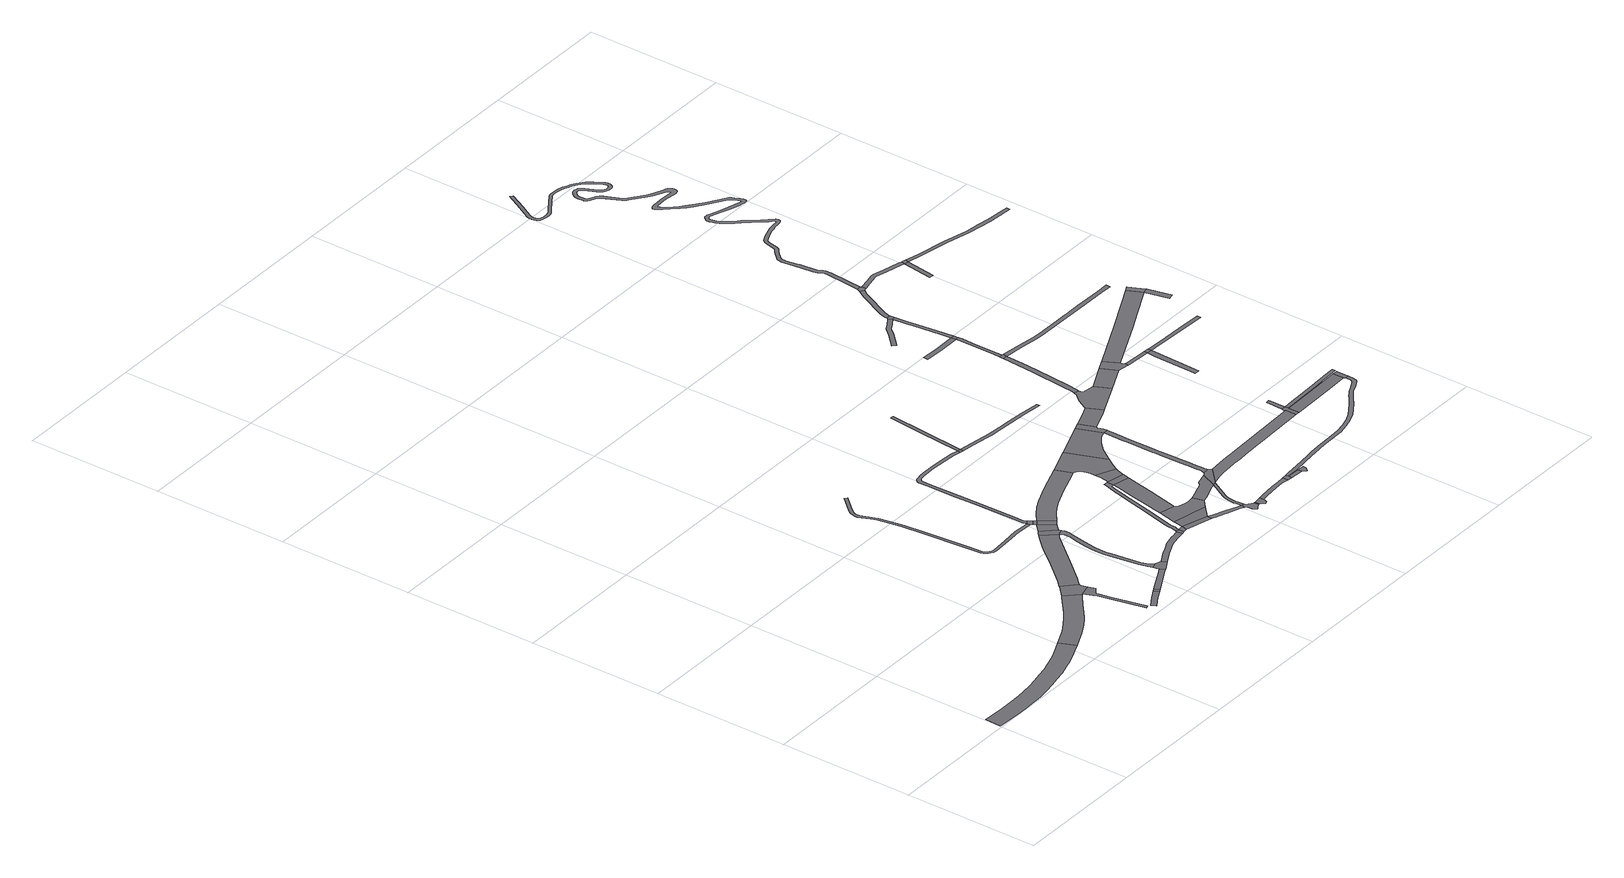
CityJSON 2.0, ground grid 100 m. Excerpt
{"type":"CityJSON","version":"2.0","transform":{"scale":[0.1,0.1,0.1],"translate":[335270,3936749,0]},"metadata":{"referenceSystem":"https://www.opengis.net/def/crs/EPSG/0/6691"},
"CityObjects":{
"road1":{"type":"Road","attributes":{"function":"2"},"geometry":[{"type":"MultiSurface","lod":"1","boundaries":[[[0,1,2,3,4,5,6,7,8,9,10,11,12,13,14,15,16,17,18,19,20,21,22,23,24,25,26,27,28,29,30]]]}]},
"road2":{"type":"Road","attributes":{"function":"2","RoadStructureAttribute.sectionType":"1"},"geometry":[{"type":"MultiSurface","lod":"1","boundaries":[[[31,32,33,34,35,36,37,38,39,40,41,42,43,44,45,15,14]]]}]},
"road3":{"type":"Road","attributes":{"RoadStructureAttribute.sectionType":"1"},"geometry":[{"type":"MultiSurface","lod":"1","boundaries":[[[46,47,48,49,50,51,52,53,54,55,56,57,58,59,60]]]}]},
"road4":{"type":"Road","geometry":[{"type":"MultiSurface","lod":"1","boundaries":[[[61,62,63,64,65,66,39,38,67,46,60]]]}]},
"road5":{"type":"Road","attributes":{"RoadStructureAttribute.sectionType":"1"},"geometry":[{"type":"MultiSurface","lod":"1","boundaries":[[[68,69,70,71,72,73]]]}]},
"road6":{"type":"Road","geometry":[{"type":"MultiSurface","lod":"1","boundaries":[[[74,75,68,73]]]}]},
"road7":{"type":"Road","attributes":{"function":"2","RoadStructureAttribute.sectionType":"1"},"geometry":[{"type":"MultiSurface","lod":"1","boundaries":[[[76,77,78,79,80,64,63,81,82,83,84,85,86,87,88]]]}]},
"road8":{"type":"Road","attributes":{"RoadStructureAttribute.sectionType":"1"},"geometry":[{"type":"MultiSurface","lod":"1","boundaries":[[[89,90,91,75,74,92,93,94,95,96]]]}]},
"road9":{"type":"Road","geometry":[{"type":"MultiSurface","lod":"1","boundaries":[[[95,97,98,99,100,101,102,96]]]}]},
"road10":{"type":"Road","attributes":{"RoadStructureAttribute.sectionType":"1"},"geometry":[{"type":"MultiSurface","lod":"1","boundaries":[[[103,104,105,106,107,108,109,110,111,112,113,114,115,116,117,118,119,120,121,122,123,124,125,126,127,128,129,130,131,132,133,134,135,136,137,138,139,140,141,142,143,144,145,146]]]}]},
"road11":{"type":"Road","attributes":{"RoadStructureAttribute.sectionType":"1"},"geometry":[{"type":"MultiSurface","lod":"1","boundaries":[[[147,148,149,150,151,152,153,154,155,156,157,158,159,160,161,162,163,164,165,166,167,168,169,170,171,172,173,174,175,100,99]]]}]},
"road12":{"type":"Road","geometry":[{"type":"MultiSurface","lod":"1","boundaries":[[[87,176,162,161,177,178,179,180,88]]]}]},
"road13":{"type":"Road","attributes":{"function":"2","RoadStructureAttribute.sectionType":"1"},"geometry":[{"type":"MultiSurface","lod":"1","boundaries":[[[181,182,179,178,183,184,185]]]}]},
"road14":{"type":"Road","geometry":[{"type":"MultiSurface","lod":"1","boundaries":[[[186,187,188,189,190,103,146]]]}]},
"road15":{"type":"Road","attributes":{"RoadStructureAttribute.sectionType":"1"},"geometry":[{"type":"MultiSurface","lod":"1","boundaries":[[[189,188,181,191]]]}]},
"road16":{"type":"Road","geometry":[{"type":"MultiSurface","lod":"1","boundaries":[[[192,191,181,185]]]}]},
"road17":{"type":"Road","attributes":{"RoadStructureAttribute.sectionType":"1"},"geometry":[{"type":"MultiSurface","lod":"1","boundaries":[[[193,194,195,196,197,198,199,98,97,200,201,202,203,204,205,206]]]}]},
"road18":{"type":"Road","geometry":[{"type":"MultiSurface","lod":"1","boundaries":[[[193,206,207,208,209]]]}]},
"road19":{"type":"Road","attributes":{"RoadStructureAttribute.sectionType":"1"},"geometry":[{"type":"MultiSurface","lod":"1","boundaries":[[[207,210,211,208]]]}]},
"road20":{"type":"Road","attributes":{"RoadStructureAttribute.sectionType":"1"},"geometry":[{"type":"MultiSurface","lod":"1","boundaries":[[[212,213,214,215,216,217,218,219,220,221,222,223,224,225,226,227,228,229,230,103,190,231,232,233,234,235,236,237,238,239,240,241,242,243,244,245,246,247]]]}]},
"road21":{"type":"Road","attributes":{"function":"2","RoadStructureAttribute.sectionType":"1"},"geometry":[{"type":"MultiSurface","lod":"1","boundaries":[[[192,248,249,250,251,252,253,254,255,256,257,258,191]]]}]},
"road22":{"type":"Road","geometry":[{"type":"MultiSurface","lod":"1","boundaries":[[[259,260,211,210]]]}]},
"road23":{"type":"Road","attributes":{"RoadStructureAttribute.sectionType":"1"},"geometry":[{"type":"MultiSurface","lod":"1","boundaries":[[[261,262,263,264,265,266,267,268,269,270,209,208,271,272,273,274,275,276,277,278,279]]]}]},
"road24":{"type":"Road","geometry":[{"type":"MultiSurface","lod":"1","boundaries":[[[280,281,211,260]]]}]},
"road25":{"type":"Road","attributes":{"RoadStructureAttribute.sectionType":"1"},"geometry":[{"type":"MultiSurface","lod":"1","boundaries":[[[281,280,282,283,284,285,286,287,288,289,290,291,292]]]}]},
"road26":{"type":"Road","attributes":{"RoadStructureAttribute.sectionType":"1"},"geometry":[{"type":"MultiSurface","lod":"1","boundaries":[[[293,294,295,296,297,260,259,298,299,300,301,302,303]]]}]},
"road27":{"type":"Road","attributes":{"RoadStructureAttribute.sectionType":"1"},"geometry":[{"type":"MultiSurface","lod":"1","boundaries":[[[304,305,306,307,308,309,292,291,310,311,312,313,314,315,279]]]}]},
"road28":{"type":"Road","geometry":[{"type":"MultiSurface","lod":"1","boundaries":[[[316,317,212,247]]]}]},
"road29":{"type":"Road","geometry":[{"type":"MultiSurface","lod":"1","boundaries":[[[261,279,315,318,319]]]}]},
"road30":{"type":"Road","geometry":[{"type":"MultiSurface","lod":"1","boundaries":[[[320,321,322,323,324,325,326,327,303,302,328,329,330,331]]]}]},
"road31":{"type":"Road","attributes":{"function":"2","RoadStructureAttribute.sectionType":"1"},"geometry":[{"type":"MultiSurface","lod":"1","boundaries":[[[332,333,334,319,318,335,336,337,338]]]}]},
"road32":{"type":"Road","attributes":{"RoadStructureAttribute.sectionType":"1"},"geometry":[{"type":"MultiSurface","lod":"1","boundaries":[[[324,339,340,341,325]]]}]},
"road33":{"type":"Road","geometry":[{"type":"MultiSurface","lod":"1","boundaries":[[[342,343,344,345,346,340,339,347,348,349]]]}]},
"road34":{"type":"Road","attributes":{"RoadStructureAttribute.sectionType":"1"},"geometry":[{"type":"MultiSurface","lod":"1","boundaries":[[[350,351,352,353,354,355,356,357,358,359,360,361,362,363,364,303,327]]]}]},
"road35":{"type":"Road","geometry":[{"type":"MultiSurface","lod":"1","boundaries":[[[365,366,367,368,369,254,253,370,371,372,373,374,375,332,338]]]}]},
"road36":{"type":"Road","geometry":[{"type":"MultiSurface","lod":"1","boundaries":[[[376,377,378,379,380,381,382,285,284,383,384,385,357,386]]]}]},
"road37":{"type":"Road","attributes":{"RoadStructureAttribute.sectionType":"1"},"geometry":[{"type":"MultiSurface","lod":"1","boundaries":[[[387,388,389,390,212,317]]]}]},
"road38":{"type":"Road","geometry":[{"type":"MultiSurface","lod":"1","boundaries":[[[357,356,391,392,393,394,395,386]]]}]},
"road39":{"type":"Road","attributes":{"RoadStructureAttribute.sectionType":"1"},"geometry":[{"type":"MultiSurface","lod":"1","boundaries":[[[396,397,398,399,400,346,345,401,402,403,404]]]}]},
"road40":{"type":"Road","attributes":{"RoadStructureAttribute.sectionType":"1"},"geometry":[{"type":"MultiSurface","lod":"1","boundaries":[[[316,405,406,407,408,409,410,411,412,413,414,415,416,417,418,317]]]}]},
"road41":{"type":"Road","attributes":{"RoadStructureAttribute.sectionType":"1"},"geometry":[{"type":"MultiSurface","lod":"1","boundaries":[[[419,367,366,420,421,422,423,424]]]}]},
"road42":{"type":"Road","geometry":[{"type":"MultiSurface","lod":"1","boundaries":[[[396,404,425,426,427]]]}]},
"road43":{"type":"Road","attributes":{"RoadStructureAttribute.sectionType":"1"},"geometry":[{"type":"MultiSurface","lod":"1","boundaries":[[[428,429,430,431,432,433,434,435,436,437,438,394,393,439,440,441,442,443,444,445,446,447,448,449,450,424]]]}]},
"road44":{"type":"Road","attributes":{"RoadStructureAttribute.sectionType":"1"},"geometry":[{"type":"MultiSurface","lod":"1","boundaries":[[[451,452,453,454,426,425,455,456,457]]]}]},
"road45":{"type":"Road","geometry":[{"type":"MultiSurface","lod":"1","boundaries":[[[458,459,460,461,462,463,419,424,450]]]}]},
"road46":{"type":"Road","geometry":[{"type":"MultiSurface","lod":"1","boundaries":[[[456,464,465,466,467,468,469,470,457]]]}]},
"road47":{"type":"Road","attributes":{"function":"2","RoadStructureAttribute.sectionType":"1"},"geometry":[{"type":"MultiSurface","lod":"1","boundaries":[[[471,463,462,472,473,474]]]}]},
"road48":{"type":"Road","attributes":{"RoadStructureAttribute.sectionType":"1"},"geometry":[{"type":"MultiSurface","lod":"1","boundaries":[[[475,476,477,478,479,480,481,391,356,482,483,484,485,486,487,488,489,490,491,492,493]]]}]},
"road49":{"type":"Road","geometry":[{"type":"MultiSurface","lod":"1","boundaries":[[[473,494,495,496,497,498,499,500,501,502,503,504,474]]]}]},
"road50":{"type":"Road","attributes":{"RoadStructureAttribute.sectionType":"1"},"geometry":[{"type":"MultiSurface","lod":"1","boundaries":[[[426,505,506,507,508,509,510,511,512,513,514,515,516,517,518,519,520,521,522,523,524,525,526,527,528,529,530,531,532,533,534,535,536,537,538,539,540,541,542,543,544,545,546,547,548,549,550,551,552,553,427]]]}]},
"road51":{"type":"Road","attributes":{"RoadStructureAttribute.sectionType":"1"},"geometry":[{"type":"MultiSurface","lod":"1","boundaries":[[[554,555,556,557,558,559,560]]]}]},
"road52":{"type":"Road","attributes":{"function":"2","RoadStructureAttribute.sectionType":"1"},"geometry":[{"type":"MultiSurface","lod":"1","boundaries":[[[494,561,562,495]]]}]},
"road53":{"type":"Road","geometry":[{"type":"MultiSurface","lod":"1","boundaries":[[[563,564,565,566,567,568]]]}]},
"road54":{"type":"Road","attributes":{"RoadStructureAttribute.sectionType":"1"},"geometry":[{"type":"MultiSurface","lod":"1","boundaries":[[[569,570,571,572,573,574,575,576,577,578,579,580,560,581,582,583,584,585,577,586]]]}]},
"road55":{"type":"Road","geometry":[{"type":"MultiSurface","lod":"1","boundaries":[[[587,588,589,590,475,493,591,592]]]}]},
"road56":{"type":"Road","attributes":{"RoadStructureAttribute.sectionType":"1"},"geometry":[{"type":"MultiSurface","lod":"1","boundaries":[[[564,593,594,595,596,559,597,598,599,565]]]}]},
"road57":{"type":"Road","geometry":[{"type":"MultiSurface","lod":"1","boundaries":[[[588,600,601,589]]]}]},
"road58":{"type":"Road","geometry":[{"type":"MultiSurface","lod":"1","boundaries":[[[560,559,596,602,581]]]}]},
"road59":{"type":"Road","geometry":[{"type":"MultiSurface","lod":"1","boundaries":[[[603,604,605,606,562,561,607,608,609]]]}]},
"road60":{"type":"Road","geometry":[{"type":"MultiSurface","lod":"1","boundaries":[[[585,610,611,612,586,577]]]}]},
"road61":{"type":"Road","attributes":{"RoadStructureAttribute.sectionType":"1"},"geometry":[{"type":"MultiSurface","lod":"1","boundaries":[[[613,614,615,616,617,618,603,609]]]}]},
"road62":{"type":"Road","attributes":{"RoadStructureAttribute.sectionType":"1"},"geometry":[{"type":"MultiSurface","lod":"1","boundaries":[[[591,619,620,621,622,623,624,625,626,627,592]]]}]},
"road63":{"type":"Road","attributes":{"RoadStructureAttribute.sectionType":"1"},"geometry":[{"type":"MultiSurface","lod":"1","boundaries":[[[610,628,629,630,631,632,633,634,635,636,637,611]]]}]},
"road64":{"type":"Road","attributes":{"RoadStructureAttribute.sectionType":"1"},"geometry":[{"type":"MultiSurface","lod":"1","boundaries":[[[615,638,639,640,641,642,643,644,645]]]}]},
"road65":{"type":"Road","attributes":{"RoadStructureAttribute.sectionType":"1"},"geometry":[{"type":"MultiSurface","lod":"1","boundaries":[[[587,646,647,648,649,650,651,652,653,654,655,656,657,588]]]}]},
"road66":{"type":"Road","geometry":[{"type":"MultiSurface","lod":"1","boundaries":[[[658,616,615,645]]]}]},
"road67":{"type":"Road","attributes":{"RoadStructureAttribute.sectionType":"1"},"geometry":[{"type":"MultiSurface","lod":"1","boundaries":[[[659,660,661,662,568,663,664,665,666,667,668,669,670,671,672,673,674,675,676,677,678,679,563,568,567,680,681,682,683,499,498]]]}]},
"road68":{"type":"Road","geometry":[{"type":"MultiSurface","lod":"1","boundaries":[[[684,633,632,685,686,687,688,689,690,691]]]}]},
"road69":{"type":"Road","geometry":[{"type":"MultiSurface","lod":"1","boundaries":[[[692,693,694,695,696,697,698,528,527,699,700,624,623]]]}]},
"road70":{"type":"Road","attributes":{"function":"2","RoadStructureAttribute.sectionType":"1"},"geometry":[{"type":"MultiSurface","lod":"1","boundaries":[[[701,702,703,704,705,606,605,706,707,708,709,701,710,711,712]]]}]},
"road71":{"type":"Road","attributes":{"RoadStructureAttribute.sectionType":"1"},"geometry":[{"type":"MultiSurface","lod":"1","boundaries":[[[713,714,715,716,717,718,719,720,721,722,723,658,645]]]}]},
"road72":{"type":"Road","attributes":{"RoadStructureAttribute.sectionType":"1"},"geometry":[{"type":"MultiSurface","lod":"1","boundaries":[[[724,725,726,727,728,729,688,687,730,731,732,733,734,735]]]}]},
"road73":{"type":"Road","attributes":{"RoadStructureAttribute.sectionType":"1"},"geometry":[{"type":"MultiSurface","lod":"1","boundaries":[[[736,737,738,739,740,741,742,743,744,745,746,747,748,749,750,751,752,753,754,755,756,757,758,759,760,761,762,763,764,765,766,767,768,769,770,771,772,773,774,775,776,777,778,779,780,781,782,783,784,785,786,787,788,789,790,791,792,793,794,795,796,797,798,799,800,801,802,803,804,805,806,807,808,809,810,811,812,813,814,815,816,817,818,819,820,821,822,823,824,825,826,827,828,829,830,831,832,833,834,835,836,837,838,839,840,841,842,843,844,845,846,847,848,849,850,851,852,853,854,855,856,857,858,859,860,861,862,863,864,865,866,867,868,869,870,871,872,873,874,875,876,877,878,879,880,881,882,883,884,885,886,887,888,889,890,891,892,893,894,895,896,897,898,899,900,901,902,903,904,905,906,907,908,909,910,911,912,913,914,915,916,917,918,919,920,921,922,923,924,925,926,927,928,929,930,931,932,933,934,935,936,937,938,939,940,941,942,943,944,945,946,947,948,949,950,951,952,953,954,955,956,957,958,959,960,961,962,963,964,965,966,967,968,969,970,971,972,973,974,975,976,977,978,979,980,981,982,983,984,985,986,987,988,989,990,991,992,993,994,995,996,997,998,999,1000,1001,1002,1003,1004,1005,1006,1007,1008,1009,1010,1011,1012,1013,1014,1015,1016,1017,1018,1019,1020,1021,1022,1023,1024,1025,1026,1027,1028,1029,1030,1031,1032,1033,1034,1035,1036,1037,1038,1039,1040,1041,1042,1043,1044,1045,1046,1047,1048,1049,1050,1051,1052,1053,1054,1055,1056,1057,1058,1059,1060,1061,1062,1063,1064,1065,1066,1067,1068,1069,1070,1071,1072,1073,1074,1075,1076,1077,1078,1079,1080,1081,1082,1083,1084,1085,1086,1087,1088,1089,1090,1091,1092,1093,1094,1095,1096,1097,1098,1099,1100,1101,1102,1103,1104,1105,1106,1107,1108,1109,1110,1111,1112,1113,1114,1115,1116,1117,1118,1119,1120,1121,1122,1123,1124,1125,1126,1127,1128,1129,1130,1131,1132,1133,1134,1135,1136,1137,1138,1139,1140,691,690]]]}]},
"road74":{"type":"Road","geometry":[{"type":"MultiSurface","lod":"1","boundaries":[[[1141,1142,1143,724,735]]]}]},
"road75":{"type":"Road","geometry":[{"type":"MultiSurface","lod":"1","boundaries":[[[1144,1145,702,701,712]]]}]},
"road76":{"type":"Road","attributes":{"RoadStructureAttribute.sectionType":"1"},"geometry":[{"type":"MultiSurface","lod":"1","boundaries":[[[1146,1147,1141,1148,1149,1150,1151,1152,1153,1154,1155,1156,1157,1158,1159,1142,1141,735]]]}]}
},
"vertices":[
[28,11,0],[181,5,0],[273,3,0],[372,7,0],[385,9,0],[447,14,0],[519,22,0],[596,34,0],[664,49,0],[743,65,0],[818,89,0],[882,109,0],[950,134,0],[1003,158,0],[1067,187,0],[1015,301,0],[954,273,0],[903,250,0],[841,227,0],[780,208,0],[712,186,0],[639,172,0],[573,157,0],[502,146,0],[434,138,0],[364,132,0],[272,128,0],[184,130,0],[33,136,0],[18,137,0],[9,12,0],
[1196,245,0],[1283,296,0],[1338,333,0],[1357,346,0],[1402,382,0],[1477,445,0],[1549,505,0],[1567,519,0],[1476,615,0],[1463,602,0],[1394,545,0],[1320,483,0],[1280,451,0],[1213,405,0],[1142,362,0],
[1575,519,0],[1601,456,0],[1606,450,0],[1612,438,0],[1614,427,0],[1632,346,0],[1688,92,0],[1708,100,0],[1650,359,0],[1633,434,0],[1629,451,0],[1631,457,0],[1635,462,0],[1674,488,0],[1659,542,0],
[1646,587,0],[1647,595,0],[1650,602,0],[1555,691,0],[1539,673,0],[1534,669,0],[1571,520,0],
[1873,176,0],[1802,137,0],[1724,88,0],[1745,55,0],[1822,103,0],[1892,141,0],
[1910,151,0],[1891,186,0],
[1926,1126,0],[1870,1061,0],[1831,1016,0],[1731,892,0],[1601,739,0],[1659,612,0],[1698,653,0],[1831,809,0],[1931,933,0],[2003,1016,0],[2024,1040,0],[2045,1058,0],[1958,1155,0],
[2081,289,0],[2074,285,0],[1932,208,0],[1940,167,0],[2101,254,0],[2102,254,0],[2124,266,0],[2104,301,0],
[2199,308,0],[2179,343,0],[2140,355,0],[2093,340,0],[2094,338,0],[2100,317,0],
[2025,1298,0],[1907,1305,0],[1783,1295,0],[1653,1284,0],[1635,1288,0],[1607,1305,0],[1594,1320,0],[1590,1336,0],[1581,1445,0],[1552,1770,0],[1539,1920,0],[1527,1968,0],[1506,2101,0],[1489,2143,0],[1459,2218,0],[1459,2242,0],[1460,2253,0],[1463,2262,0],[1468,2271,0],[1473,2280,0],[1486,2295,0],[1582,2404,0],[1565,2420,0],[1469,2310,0],[1454,2293,0],[1448,2282,0],[1442,2270,0],[1438,2258,0],[1436,2244,0],[1436,2218,0],[1470,2135,0],[1486,2096,0],[1508,1964,0],[1520,1917,0],[1533,1766,0],[1561,1444,0],[1570,1332,0],[1576,1310,0],[1594,1290,0],[1627,1270,0],[1652,1263,0],[1791,1272,0],[1908,1280,0],[2024,1272,0],
[2128,365,0],[2109,390,0],[2094,445,0],[2062,659,0],[2058,688,0],[2056,745,0],[2058,784,0],[2067,843,0],[2082,929,0],[2094,984,0],[2095,986,0],[2099,1022,0],[2102,1045,0],[2101,1056,0],[2093,1077,0],[2049,1058,0],[2056,1049,0],[2060,1038,0],[2064,1028,0],[2065,994,0],[2065,991,0],[2052,934,0],[2037,848,0],[2029,787,0],[2026,746,0],[2028,685,0],[2035,638,0],[2065,438,0],[2082,376,0],
[2048,1059,0],[2086,1092,0],[2085,1095,0],[1996,1189,0],[1979,1174,0],
[2052,1242,0],[2046,1237,0],[2087,1098,0],[2130,1140,0],[2132,1141,0],
[2031,1272,0],[2036,1271,0],[2040,1267,0],[2070,1289,0],[2050,1316,0],
[2087,1267,0],
[2165,1168,0],
[2521,470,0],[2501,467,0],[2484,464,0],[2447,459,0],[2371,439,0],[2321,416,0],[2272,394,0],[2290,358,0],[2316,370,0],[2385,401,0],[2456,419,0],[2463,421,0],[2508,427,0],[2527,430,0],
[2554,435,0],[2548,474,0],[2524,481,0],
[2581,439,0],[2590,480,0],
[2447,2169,0],[2392,2177,0],[2302,2187,0],[2189,2191,0],[2106,2189,0],[2079,2188,0],[2035,2181,0],[2019,2176,0],[2000,2158,0],[1998,2144,0],[1997,2133,0],[1998,2076,0],[2003,1848,0],[2010,1678,0],[2015,1394,0],[2015,1355,0],[2016,1325,0],[2022,1307,0],[2027,1299,0],[2046,1321,0],[2041,1333,0],[2037,1353,0],[2038,1393,0],[2035,1678,0],[2030,1848,0],[2025,2076,0],[2024,2132,0],[2025,2140,0],[2025,2145,0],[2034,2153,0],[2042,2157,0],[2082,2163,0],[2189,2166,0],[2300,2162,0],[2389,2152,0],[2444,2144,0],
[2233,1221,0],[2282,1255,0],[2340,1286,0],[2471,1340,0],[2596,1387,0],[2681,1419,0],[2636,1538,0],[2425,1458,0],[2285,1401,0],[2216,1363,0],[2158,1324,0],
[2779,384,0],[2781,421,0],
[2721,1176,0],[2689,1176,0],[2678,1133,0],[2658,1057,0],[2657,1052,0],[2630,943,0],[2593,786,0],[2545,588,0],[2535,546,0],[2534,516,0],[2559,512,0],[2559,542,0],[2596,692,0],[2616,776,0],[2657,948,0],[2682,1051,0],[2687,1069,0],[2702,1126,0],[2722,1123,0],
[2865,499,0],[2606,556,0],
[2890,522,0],[2918,547,0],[2924,550,0],[2899,628,0],[2861,623,0],[2830,624,0],[2792,633,0],[2764,644,0],[2756,652,0],[2752,662,0],[2635,687,0],
[3019,321,0],[2997,332,0],[2901,374,0],[2900,374,0],[2817,405,0],[2805,374,0],[2885,346,0],[2889,344,0],[2985,309,0],[3008,295,0],[3022,320,0],
[2715,1085,0],[2700,1009,0],[2689,955,0],[2655,783,0],[2649,753,0],[2642,721,0],[2798,872,0],[2800,880,0],[2801,887,0],[2821,975,0],[2822,982,0],[2847,1096,0],
[2469,2140,0],[2472,2165,0],
[2858,1149,0],[2732,1176,0],
[3044,215,0],[3065,228,0],[3079,236,0],[3088,241,0],[3094,241,0],[3093,276,0],[3045,305,0],[3043,323,0],[3021,287,0],[3028,265,0],[3028,254,0],[3025,245,0],
[2744,1289,0],[2741,1244,0],[2732,1179,0],[2859,1154,0],[2864,1170,0],[2865,1175,0],[2885,1227,0],
[3105,241,0],[3101,276,0],[3098,276,0],
[3152,223,0],[3151,225,0],[3156,242,0],[3159,252,0],[3156,282,0],[3110,238,0],[3120,225,0],[3129,213,0],
[3036,367,0],[3035,382,0],[3037,423,0],[3043,457,0],[3050,470,0],[3053,476,0],[3132,619,0],[3105,611,0],[3035,485,0],[3027,468,0],[3024,463,0],[3017,425,0],[3015,382,0],[3016,365,0],[3022,323,0],
[2906,1267,0],[2948,1330,0],[2838,1615,0],[2671,1551,0],[2668,1550,0],[2690,1418,0],[2695,1416,0],[2703,1411,0],[2719,1398,0],[2729,1383,0],[2741,1323,0],
[3072,705,0],[3062,694,0],[3052,681,0],[3049,680,0],[2970,652,0],[2959,648,0],[2946,643,0],[2961,561,0],[2973,565,0],[3075,602,0],[3156,728,0],
[2502,2490,0],[2524,2741,0],[2500,2744,0],[2477,2492,0],
[3248,728,0],[3240,738,0],[3232,750,0],[3182,745,0],[3168,734,0],
[3435,306,0],[3382,302,0],[3314,297,0],[3205,287,0],[3173,284,0],[3208,258,0],[3316,267,0],[3385,272,0],[3439,265,0],
[2564,2127,0],[2684,2110,0],[2725,2103,0],[2826,2096,0],[2915,2089,0],[3040,2079,0],[3189,2064,0],[3191,2089,0],[3042,2104,0],[2926,2113,0],[2828,2121,0],[2728,2128,0],[2687,2134,0],[2572,2151,0],
[3111,1720,0],[3014,1425,0],[3073,1486,0],[3111,1514,0],[3140,1530,0],[3179,1542,0],
[3471,260,0],[3475,290,0],[3473,309,0],
[3178,1499,0],[3178,1395,0],[3179,1348,0],[3181,1155,0],[3181,1146,0],[3183,1071,0],[3187,894,0],[3188,871,0],[3191,805,0],[3191,778,0],[3189,763,0],[3229,761,0],[3226,776,0],[3226,806,0],[3223,869,0],[3223,873,0],[3218,1082,0],[3216,1156,0],[3216,1172,0],[3214,1368,0],[3213,1394,0],[3213,1498,0],[3214,1541,0],
[3517,285,0],[3488,288,0],[3482,289,0],[3478,289,0],[3515,256,0],[3569,253,0],[3571,281,0],
[3215,1548,0],[3213,1575,0],[3200,1612,0],[3201,1619,0],[3206,1623,0],[3162,1739,0],
[3598,229,0],[3617,250,0],[3617,253,0],[3621,254,0],[3621,280,0],[3585,280,0],[3582,280,0],
[3298,1792,0],[3348,1677,0],[3394,1699,0],[3340,1812,0],
[4084,763,0],[3870,757,0],[3812,754,0],[3456,741,0],[3411,739,0],[3382,738,0],[3296,731,0],[3135,620,0],[3201,637,0],[3253,645,0],[3299,649,0],[3386,655,0],[3462,658,0],[3524,661,0],[3537,661,0],[3577,663,0],[3791,671,0],[3873,674,0],[4087,680,0],
[3627,1811,0],[3573,1923,0],[3486,1932,0],[3478,1957,0],[3478,1968,0],[3443,1977,0],[3441,1970,0],[3431,1948,0],[3406,1920,0],[3385,1894,0],[3346,1823,0],
[3567,291,0],[3671,300,0],[3753,309,0],[3802,315,0],[3905,322,0],[3979,324,0],[4097,328,0],[4170,342,0],[4232,360,0],[4301,390,0],[4349,421,0],[4408,462,0],[4457,501,0],[4465,507,0],[4498,532,0],[4524,549,0],[4569,570,0],[4625,598,0],[4635,607,0],[4641,615,0],[4647,626,0],[4649,639,0],[4652,684,0],[4622,685,0],[4620,643,0],[4618,636,0],[4616,631,0],[4612,627,0],[4608,623,0],[4536,584,0],[4511,572,0],[4483,554,0],[4469,544,0],[4440,522,0],[4392,483,0],[4334,444,0],[4288,414,0],[4242,394,0],[4223,385,0],[4164,368,0],[4094,355,0],[3997,352,0],[3976,351,0],[3904,349,0],[3800,342,0],[3752,337,0],[3669,327,0],[3552,314,0],[3519,313,0],
[3326,2992,0],[3201,3000,0],[3199,2965,0],[3310,2958,0],[3325,2957,0],[3494,2960,0],[3492,2995,0],
[3822,1905,0],[3767,2017,0],
[3531,2611,0],[3524,2611,0],[3497,2612,0],[3496,2594,0],[3495,2583,0],[3527,2581,0],
[3372,3420,0],[3328,3394,0],[3279,3337,0],[3187,3245,0],[3209,3223,0],[3302,3315,0],[3348,3369,0],[3389,3393,0],[3440,3426,0],[3454,3312,0],[3458,3282,0],[3486,3064,0],[3519,2997,0],[3513,3067,0],[3481,3315,0],[3479,3329,0],[3466,3429,0],[3422,3453,0],
[4118,768,0],[4117,793,0],[4082,794,0],[4082,772,0],[4121,681,0],[4118,764,0],
[3524,2657,0],[3523,2857,0],[3523,2937,0],[3521,2961,0],[3496,2936,0],[3497,2856,0],[3497,2657,0],
[4113,920,0],[4087,918,0],
[3521,2968,0],
[3914,1919,0],[3907,1925,0],[3899,1948,0],[3847,2056,0],[3874,1898,0],[3905,1893,0],[3908,1893,0],
[3462,3463,0],[3432,3466,0],[3431,3459,0],
[3921,1890,0],[4091,1879,0],[4099,1879,0],[4100,1906,0],[4093,1906,0],[3925,1916,0],
[4147,682,0],[4240,685,0],[4486,691,0],[4605,694,0],[4613,694,0],[4611,777,0],[4513,774,0],[4495,774,0],[4483,774,0],
[3463,3473,0],[3478,3518,0],[3572,3717,0],[3585,3740,0],[3608,3774,0],[3578,3793,0],[3555,3757,0],[3542,3733,0],[3446,3529,0],[3433,3480,0],
[4099,1870,0],[4097,1818,0],[4089,1526,0],[4088,1491,0],[4128,1490,0],[4131,1594,0],[4138,1848,0],[4139,1877,0],
[4164,770,0],[4450,781,0],[4491,783,0],[4499,783,0],[4505,783,0],[4651,789,0],[4650,814,0],[4555,810,0],[4516,809,0],[4466,807,0],[4453,806,0],[4163,794,0],
[4140,1904,0],
[3483,1991,0],[3489,2065,0],[3514,2329,0],[3525,2456,0],[3683,2564,0],[3808,2548,0],[3864,2545,0],[4056,2543,0],[4279,2542,0],[4487,2539,0],[4583,2538,0],[4584,2568,0],[4492,2569,0],[4279,2572,0],[4192,2572,0],[4161,2572,0],[4142,2572,0],[4056,2573,0],[3865,2575,0],[3811,2578,0],[3686,2594,0],[3489,2458,0],[3479,2333,0],[3453,2068,0],[3448,1996,0],
[3591,3812,0],[3615,3778,0],[3628,3782,0],[3634,3783,0],[3628,3812,0],[3623,3814,0],[3622,3820,0],[3592,3819,0],
[4615,693,0],[4616,693,0],[4617,692,0],[4619,691,0],[4620,689,0],[4621,688,0],[4621,686,0],[4652,696,0],[4650,778,0],
[4661,2323,0],[4608,2430,0],[4458,2356,0],[4225,2240,0],[3853,2059,0],[3902,1949,0],[4278,2132,0],[4434,2210,0],[4647,2316,0],[4702,2150,0],[4741,2159,0],[4700,2332,0],
[4176,1876,0],[4301,1870,0],[4520,1861,0],[4573,1859,0],[4641,1856,0],[4638,1883,0],[4549,1887,0],[4517,1888,0],[4317,1897,0],[4211,1901,0],[4158,1903,0],
[4019,3786,0],[3997,3791,0],[3876,3820,0],[3790,3843,0],[3770,3843,0],[3707,3830,0],[3691,3796,0],[3773,3813,0],[3785,3813,0],[3869,3791,0],[3990,3762,0],[4012,3757,0],
[3633,3922,0],[3643,4070,0],[3643,4114,0],[3638,4133,0],[3621,4154,0],[3615,4175,0],[3602,4291,0],[3600,4312,0],[3586,4390,0],[3585,4396,0],[3585,4403,0],[3585,4409,0],[3585,4415,0],[3586,4422,0],[3589,4427,0],[3596,4438,0],[3607,4451,0],[3625,4472,0],[3652,4494,0],[3669,4509,0],[3675,4516,0],[3679,4522,0],[3682,4534,0],[3687,4555,0],[3699,4604,0],[3703,4615,0],[3707,4622,0],[3711,4626,0],[3723,4633,0],[3752,4647,0],[3778,4656,0],[3809,4667,0],[3837,4674,0],[3864,4680,0],[3892,4683,0],[3911,4685,0],[3923,4688,0],[3935,4692,0],[3941,4696,0],[3946,4703,0],[3948,4710,0],[3948,4717,0],[3946,4726,0],[3942,4736,0],[3910,4768,0],[3879,4803,0],[3794,4902,0],[3763,4933,0],[3734,4965,0],[3709,5003,0],[3699,5028,0],[3694,5040,0],[3690,5054,0],[3687,5062,0],[3687,5068,0],[3687,5072,0],[3689,5078,0],[3693,5083,0],[3697,5088,0],[3704,5091,0],[3707,5092,0],[3712,5091,0],[3725,5087,0],[3803,5058,0],[3869,5037,0],[3926,5020,0],[3964,5010,0],[3974,5008,0],[3981,5007,0],[3988,5007,0],[3994,5008,0],[4000,5011,0],[4003,5014,0],[4005,5017,0],[4007,5022,0],[4008,5027,0],[4008,5033,0],[4006,5042,0],[4002,5056,0],[3999,5066,0],[3986,5097,0],[3975,5115,0],[3967,5125,0],[3957,5133,0],[3832,5214,0],[3760,5263,0],[3725,5291,0],[3694,5317,0],[3668,5347,0],[3622,5399,0],[3616,5407,0],[3611,5415,0],[3609,5421,0],[3608,5427,0],[3611,5433,0],[3616,5437,0],[3623,5437,0],[3680,5438,0],[3704,5437,0],[3728,5435,0],[3770,5429,0],[3789,5427,0],[3805,5428,0],[3814,5430,0],[3822,5433,0],[3828,5438,0],[3833,5444,0],[3836,5452,0],[3838,5460,0],[3838,5468,0],[3837,5475,0],[3834,5483,0],[3832,5488,0],[3828,5494,0],[3823,5498,0],[3815,5505,0],[3806,5511,0],[3790,5517,0],[3702,5555,0],[3675,5569,0],[3575,5642,0],[3567,5649,0],[3559,5658,0],[3552,5668,0],[3507,5761,0],[3498,5783,0],[3492,5792,0],[3485,5802,0],[3476,5811,0],[3467,5817,0],[3424,5841,0],[3410,5850,0],[3408,5852,0],[3406,5855,0],[3404,5862,0],[3402,5883,0],[3402,5894,0],[3402,5904,0],[3405,5912,0],[3408,5922,0],[3415,5931,0],[3425,5939,0],[3433,5946,0],[3441,5949,0],[3445,5949,0],[3453,5948,0],[3460,5946,0],[3464,5942,0],[3470,5936,0],[3477,5924,0],[3500,5870,0],[3514,5846,0],[3524,5832,0],[3532,5821,0],[3540,5813,0],[3549,5806,0],[3559,5800,0],[3569,5797,0],[3581,5794,0],[3588,5794,0],[3597,5795,0],[3604,5796,0],[3612,5798,0],[3618,5801,0],[3626,5806,0],[3630,5809,0],[3634,5815,0],[3637,5822,0],[3640,5833,0],[3640,5844,0],[3639,5853,0],[3636,5868,0],[3631,5877,0],[3592,5933,0],[3574,5961,0],[3563,5973,0],[3550,5985,0],[3516,6011,0],[3484,6030,0],[3458,6043,0],[3429,6055,0],[3391,6065,0],[3353,6069,0],[3322,6069,0],[3306,6067,0],[3290,6060,0],[3235,6022,0],[3159,5970,0],[3148,5962,0],[3140,5958,0],[3127,5951,0],[3111,5946,0],[3100,5944,0],[3088,5944,0],[3076,5945,0],[3064,5948,0],[3055,5951,0],[3045,5956,0],[3040,5960,0],[3034,5969,0],[3032,5974,0],[3032,5975,0],[3031,5979,0],[3030,5987,0],[3030,5996,0],[3030,6004,0],[3031,6013,0],[3038,6028,0],[3089,6117,0],[3158,6248,0],[3136,6260,0],[3067,6129,0],[3013,6035,0],[3012,6033,0],[3009,6024,0],[3007,6015,0],[3006,6009,0],[3005,6002,0],[3005,5990,0],[3008,5970,0],[3011,5964,0],[3014,5956,0],[3022,5942,0],[3028,5937,0],[3035,5933,0],[3045,5929,0],[3054,5927,0],[3071,5925,0],[3090,5923,0],[3103,5923,0],[3118,5926,0],[3134,5930,0],[3152,5941,0],[3160,5946,0],[3246,6006,0],[3298,6042,0],[3311,6048,0],[3325,6049,0],[3352,6049,0],[3387,6045,0],[3422,6036,0],[3450,6025,0],[3474,6013,0],[3505,5994,0],[3538,5969,0],[3549,5958,0],[3558,5948,0],[3575,5923,0],[3611,5862,0],[3616,5846,0],[3615,5834,0],[3611,5825,0],[3605,5821,0],[3597,5818,0],[3589,5817,0],[3581,5818,0],[3568,5823,0],[3558,5830,0],[3548,5841,0],[3535,5860,0],[3522,5881,0],[3500,5935,0],[3490,5951,0],[3481,5960,0],[3472,5968,0],[3459,5972,0],[3446,5975,0],[3435,5974,0],[3421,5968,0],[3409,5959,0],[3396,5948,0],[3386,5933,0],[3381,5920,0],[3378,5908,0],[3377,5895,0],[3377,5883,0],[3380,5857,0],[3381,5851,0],[3383,5845,0],[3388,5837,0],[3395,5831,0],[3410,5820,0],[3453,5796,0],[3460,5791,0],[3466,5785,0],[3472,5777,0],[3476,5770,0],[3484,5751,0],[3531,5654,0],[3540,5642,0],[3549,5632,0],[3559,5623,0],[3662,5548,0],[3691,5533,0],[3770,5491,0],[3782,5484,0],[3787,5481,0],[3790,5478,0],[3792,5476,0],[3794,5473,0],[3794,5470,0],[3795,5464,0],[3794,5461,0],[3792,5460,0],[3790,5459,0],[3787,5459,0],[3747,5461,0],[3681,5463,0],[3625,5462,0],[3609,5462,0],[3600,5460,0],[3592,5458,0],[3585,5456,0],[3580,5453,0],[3576,5451,0],[3573,5449,0],[3570,5444,0],[3569,5440,0],[3569,5437,0],[3569,5432,0],[3570,5427,0],[3573,5422,0],[3595,5394,0],[3603,5384,0],[3634,5347,0],[3676,5299,0],[3709,5272,0],[3745,5243,0],[3818,5193,0],[3941,5114,0],[3948,5107,0],[3955,5099,0],[3963,5086,0],[3975,5057,0],[3981,5042,0],[3981,5039,0],[3981,5037,0],[3980,5034,0],[3979,5033,0],[3978,5032,0],[3974,5032,0],[3971,5032,0],[3968,5033,0],[3876,5061,0],[3811,5082,0],[3733,5111,0],[3717,5116,0],[3707,5117,0],[3696,5115,0],[3688,5113,0],[3682,5108,0],[3673,5098,0],[3664,5085,0],[3662,5077,0],[3662,5067,0],[3663,5057,0],[3666,5046,0],[3670,5032,0],[3675,5020,0],[3687,4992,0],[3714,4950,0],[3745,4915,0],[3775,4885,0],[3860,4787,0],[3891,4751,0],[3921,4722,0],[3922,4719,0],[3923,4717,0],[3923,4715,0],[3922,4714,0],[3920,4712,0],[3917,4711,0],[3908,4708,0],[3889,4707,0],[3862,4703,0],[3832,4699,0],[3801,4691,0],[3769,4679,0],[3743,4670,0],[3711,4655,0],[3696,4646,0],[3688,4638,0],[3681,4627,0],[3675,4612,0],[3662,4561,0],[3658,4541,0],[3655,4532,0],[3654,4529,0],[3653,4528,0],[3635,4513,0],[3607,4489,0],[3588,4468,0],[3575,4453,0],[3566,4437,0],[3561,4421,0],[3558,4411,0],[3557,4397,0],[3557,4382,0],[3570,4308,0],[3586,4169,0],[3593,4140,0],[3611,4119,0],[3613,4111,0],[3613,4071,0],[3603,3924,0],
[4046,3751,0],[4052,3777,0],[4033,3783,0],
[4698,2341,0],[4644,2449,0],
[3980,3532,0],[4014,3527,0],[4148,3728,0],[4377,3684,0],[4559,3642,0],[4660,3626,0],[4745,3613,0],[4930,3597,0],[4932,3623,0],[4748,3640,0],[4664,3653,0],[4564,3668,0],[4383,3710,0],[4154,3754,0]
]}
